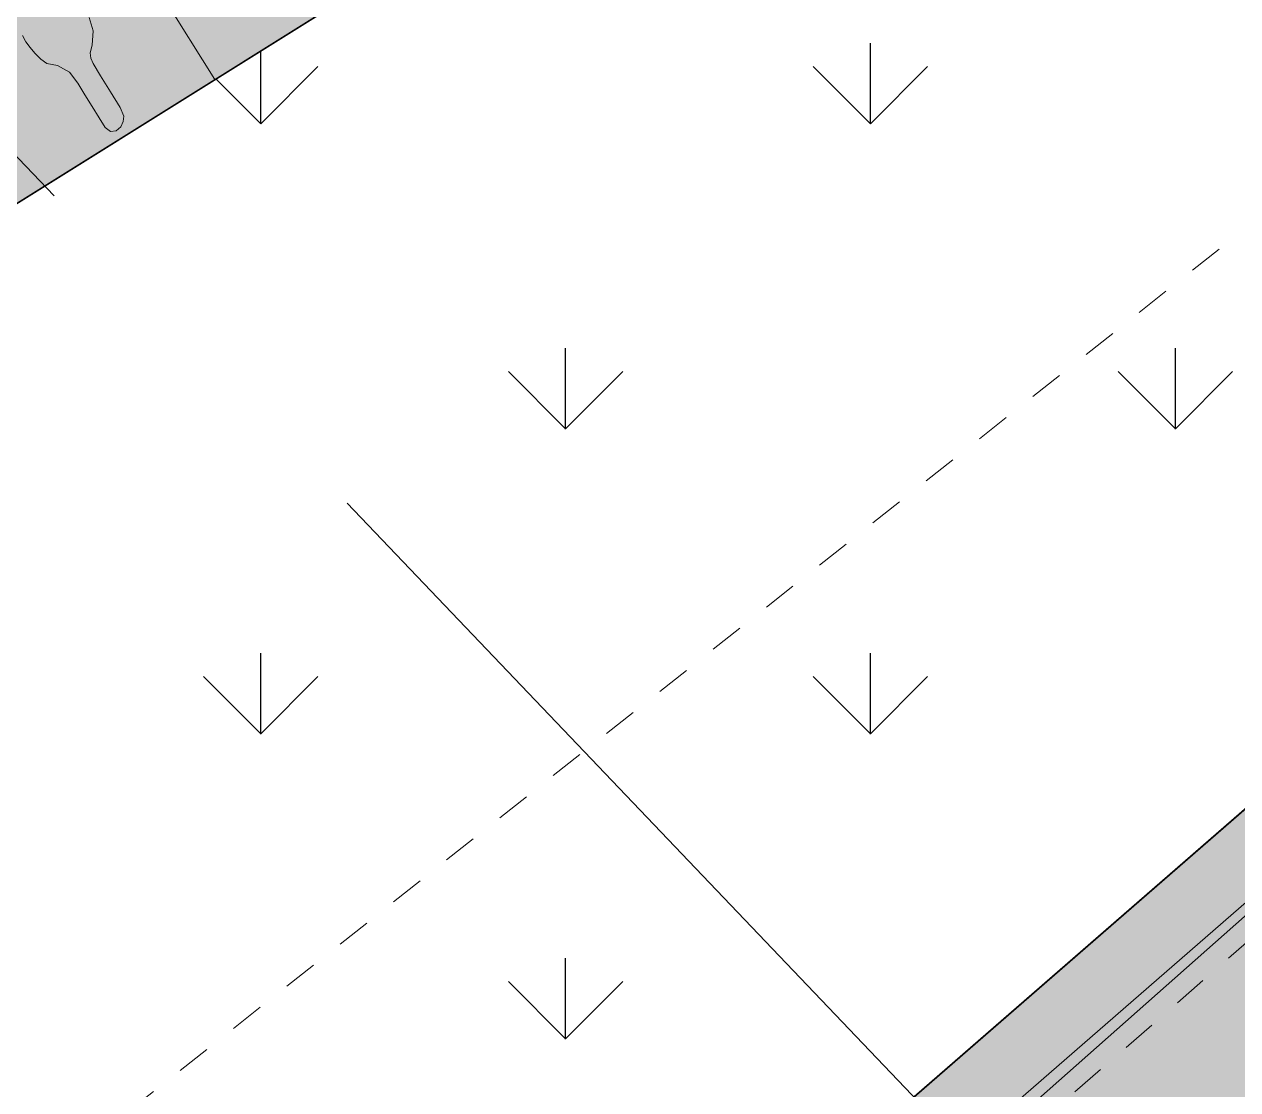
# Model space of a CAD drawing. Header units: metres. Extents: x 507649 to 508899, y 6966965 to 6967377.
# Drawn here: x 507755.558 to 507759.132, y 6967248.046 to 6967251.183 of the extents above; entities that cross this region are included whole.
import ezdxf

# ---------------------------------------------------------------- set-up
doc = ezdxf.new("R2010")
doc.units = ezdxf.units.M
for name, pattern in [('CENTER2', [10, 6.25, -1.25, 1.25, -1.25]), ('Grid Line', [2.1, 1.2, -0.3, 0.3, -0.3]), ('Overhead', [0.004, 0.0025, -0.0015])]:
    doc.linetypes.add(name, pattern=pattern)
doc.layers.get('DEFPOINTS').update_dxf_attribs({"color": 11})
for name, color, linetype, lineweight in [('A-DETL-GENF', 252, 'Continuous', 5), ('A-FLOR', 252, 'Continuous', 5), ('A-FLOR-OVHD', 252, 'Overhead', 5), ('A-WALL', 252, 'Continuous', 5)]:
    doc.layers.add(name, color=color, linetype=linetype, lineweight=lineweight)
for name, color, linetype in [('C_ARCH_BUILDING_OUTLINE', 5, 'Continuous'), ('C_TEXT_2.5', 7, 'Continuous'), ('HATCH_LANDSCAPE', 1, 'Continuous'), ('PAV_CREST SAG', 2, 'Continuous')]:
    doc.layers.add(name, color=color, linetype=linetype)
doc.layers.add('C_HATCH_PR_BUILDING', color=7, linetype='Continuous', true_color=0xffffff)
doc.layers.add('HATCH_PAVEMENT_FOOTPATH', color=7, linetype='Continuous', true_color=0xffe8a3)
doc.layers.add('defpoints_hatch_bdy', color=47, linetype='Continuous', plot=False)
doc.layers.add('S-GRID', color=47, linetype='Continuous', lineweight=5, plot=False)

# ---------------------------------------------------------------- blocks, each defined once
blk = doc.blocks.new('XD_HATCH')
at = {"layer": 'C_HATCH_PR_BUILDING'}
h = blk.add_hatch(color=256, dxfattribs=at)
h.dxf.hatch_style = 1
h.paths.add_polyline_path([(507766.7115, 6967255.4419), (507736.5225, 6967229.2026), (507736.7065, 6967228.9886), (507736.6866, 6967228.9713), (507782.5664, 6967176.2259), (507795.6608, 6967161.1606), (507797.004, 6967162.3282), (507817.315, 6967142.7075), (507816.1899, 6967141.3183), (507902.111, 6967071.7319), (507911.8012, 6967083.7195), (507919.9177, 6967093.7604), (507927.2652, 6967102.8327), (507888.2111, 6967134.4624), (507891.1024, 6967138.2676), (507841.6235, 6967217.7421), (507824.7665, 6967203.095), (507829.3108, 6967190.6071), (507825.7524, 6967187.5143), (507795.4936, 6967222.4037)])
at = {"layer": 'HATCH_LANDSCAPE', "ltscale": 0.5}
h = blk.add_hatch(dxfattribs=at)
h.set_pattern_fill('GRASS', color=256, scale=0.05)
h.paths.add_polyline_path([(507765.6876, 6967256.9979), (507766.7115, 6967255.4419), (507751.6164, 6967242.3217), (507748.7956, 6967245.5671), (507737.8253, 6967236.032), (507740.6461, 6967232.7866), (507736.5214, 6967229.2015), (507736.2584, 6967228.8951), (507736.0784, 6967229.1466), (507735.8162, 6967229.5596), (507735.5842, 6967229.9902), (507735.3834, 6967230.4363), (507735.2151, 6967230.8956), (507735.1947, 6967230.9601), (507735.1169, 6967231.2239), (507735.0799, 6967231.3658), (507734.9786, 6967231.8443), (507734.9118, 6967232.3289), (507734.8797, 6967232.8171), (507734.8803, 6967233.246), (507734.8828, 6967233.3062), (507734.9203, 6967233.7944), (507734.9896, 6967234.2792), (507735.0933, 6967234.7572), (507735.1745, 6967235.0486), (507735.231, 6967235.2266), (507735.4019, 6967235.6849), (507735.5476, 6967236.0122), (507735.6051, 6967236.1298), (507735.6577, 6967236.2326), (507735.8387, 6967236.5602), (507736.1023, 6967236.972), (507736.3513, 6967237.3085), (507736.3954, 6967237.3633), (507736.7158, 6967237.7327), (507737.0357, 6967238.0527), (507737.0624, 6967238.0775), (507737.2362, 6967238.2327), (507737.8116, 6967238.7328), (507738.189, 6967239.0609), (507738.5664, 6967239.3889), (507738.9437, 6967239.7169), (507739.3211, 6967240.0449), (507739.6985, 6967240.3729), (507739.8922, 6967240.5412), (507740.4538, 6967241.028), (507740.8316, 6967241.3555), (507741.2094, 6967241.683), (507741.5872, 6967242.0104), (507741.9651, 6967242.3379), (507742.3429, 6967242.6654), (507742.7207, 6967242.9929), (507743.0985, 6967243.3204), (507743.4764, 6967243.6479), (507743.8542, 6967243.9754), (507744.232, 6967244.3028), (507744.6098, 6967244.6303), (507744.9877, 6967244.9578), (507745.3655, 6967245.2853), (507745.7433, 6967245.6128), (507746.1211, 6967245.9403), (507746.499, 6967246.2678), (507746.8768, 6967246.5953), (507747.2546, 6967246.9227), (507747.6324, 6967247.2502), (507748.0103, 6967247.5777), (507748.3881, 6967247.9052), (507748.7659, 6967248.2327), (507749.1437, 6967248.5602), (507749.5216, 6967248.8877), (507749.8994, 6967249.2152), (507750.2772, 6967249.5426), (507750.655, 6967249.8701), (507750.8401, 6967250.0329), (507750.9252, 6967249.8972), (507751.8789, 6967248.3707), (507765.4483, 6967256.8484)])
at = {"layer": 'HATCH_PAVEMENT_FOOTPATH'}
h = blk.add_hatch(color=256, dxfattribs=at)
h.dxf.hatch_style = 1
h.paths.add_polyline_path([(507751.8789, 6967248.3707), (507750.8192, 6967250.0668), (507764.199, 6967258.2482), (507768.6503, 6967260.7366), (507768.8747, 6967259.5551), (507765.4333, 6967257.405), (507765.6876, 6967256.9979)])
at = {"elevation": 4.784}
blk.add_lwpolyline([(507748.3881, 6967247.9052), (507748.7659, 6967248.2327), (507749.1437, 6967248.5602), (507749.5216, 6967248.8877), (507749.8994, 6967249.2152), (507750.2772, 6967249.5426), (507750.655, 6967249.8701), (507750.8401, 6967250.0329), (507750.9252, 6967249.8972), (507751.8789, 6967248.3707), (507765.4483, 6967256.8484), (507765.4746, 6967256.8649), (507766.7115, 6967255.4419), (507751.6164, 6967242.3217)], dxfattribs=at)
at = {"layer": 'defpoints_hatch_bdy', "color": 4}
blk.add_lwpolyline([(507751.8789, 6967248.3707), (507750.8192, 6967250.0668), (507764.6279, 6967258.6941), (507765.6876, 6967256.9979)], close=True, dxfattribs=at)
blk = doc.blocks.new('25027_BNP_Skygate Play-Sheet - 000101 - SITE PLAN')
at = {"layer": 'A-DETL-GENF'}
for p, q in [((-2228660.93, 4024829.49), (-2228681.16, 4024820.84)), ((-2228637.16, 4024834.61), (-2228660.93, 4024829.49)), ((-2228615.39, 4024838.04), (-2228637.16, 4024834.61)), ((-2228594.08, 4024839.02), (-2228615.39, 4024838.04)), ((-2228572.64, 4024838.02), (-2228594.08, 4024839.02)), ((-2228702.67, 4024797.25), (-2228738.42, 4024778.04)), ((-2228681.16, 4024820.84), (-2228702.67, 4024797.25)), ((-2228950.26, 4024767.49), (-2228957.71, 4024752.49)), ((-2228932.33, 4024774.64), (-2228950.26, 4024767.49)), ((-2228898.52, 4024774.39), (-2228932.33, 4024774.64)), ((-2228858.91, 4024774.39), (-2228898.52, 4024774.39)), ((-2228819.3, 4024774.61), (-2228858.91, 4024774.39)), ((-2228778.38, 4024774.15), (-2228819.3, 4024774.61)), ((-2228738.42, 4024778.04), (-2228778.38, 4024774.15)), ((-2228957.71, 4024752.49), (-2228954.86, 4024734.63)), ((-2228954.86, 4024734.63), (-2228945.39, 4024720.87)), ((-2228945.39, 4024720.87), (-2228932.38, 4024710.37)), ((-2228932.38, 4024710.37), (-2228905.63, 4024706.68)), ((-2228905.63, 4024706.68), (-2228850.85, 4024705.83)), ((-2228850.85, 4024705.83), (-2228796, 4024705.94)), ((-2228796, 4024705.94), (-2228753.18, 4024705)), ((-2228753.18, 4024705), (-2228736.55, 4024702.12)), ((-2228736.55, 4024702.12), (-2228721.5, 4024696.02)), ((-2228721.5, 4024696.02), (-2228705.71, 4024679.15)), ((-2228705.71, 4024679.15), (-2228671.74, 4024654.05)), ((-2228671.74, 4024654.05), (-2228632.38, 4024643.35))]:
    blk.add_line(p, q, dxfattribs=at)
at = {"layer": 'A-FLOR'}
for p, q in [((-2228983.37, 4029426.11), (-2228983.37, 4013143.92)), ((-2228983.37, 4024426.11), (-2228983.37, 4025426.11)), ((-2227183.37, 4024426.11), (-2228983.37, 4024426.11)), ((-2228983.37, 4023426.11), (-2228983.37, 4024426.11)), ((-2228983.37, 4024426.11), (-2227183.37, 4024426.11))]:
    blk.add_line(p, q, dxfattribs=at)
at = {"layer": 'A-FLOR-OVHD'}
blk.add_line((-2229984.83, 4013236.39), (-2232185.84, 4033132.03), dxfattribs=at)
at = {"layer": 'A-WALL'}
for p, q in [((-2231072.79, 4013198.72), (-2237289.74, 4052449.7)), ((-2233972.07, 4032839.47), (-2232413.16, 4022997.18))]:
    blk.add_line(p, q, dxfattribs=at)
at = {"layer": 'S-GRID', "linetype": 'Grid Line'}
blk.add_line((-2229896.36, 4005189.76), (-2243808.06, 4093021.55), dxfattribs=at)
blk = doc.blocks.new('XE_ARCH')
at = {"xscale": 0.001, "yscale": 0.001, "zscale": 0.001, "rotation": 121.996}
blk.add_blockref('25027_BNP_Skygate Play-Sheet - 000101 - SITE PLAN', (509988.1258, 6971273.7702), dxfattribs=at)
at = {"layer": 'DEFPOINTS'}
blk.add_lwpolyline([(507766.7127, 6967255.4428), (507736.5225, 6967229.2026), (507795.6614, 6967161.1614), (507797.0047, 6967162.3289), (507817.3155, 6967142.7081), (507816.1904, 6967141.3189), (507902.0841, 6967071.7407), (507927.2653, 6967102.8324), (507888.2115, 6967134.4625), (507891.2843, 6967138.2566), (507841.6355, 6967217.752), (507824.7674, 6967203.0956), (507829.2813, 6967190.6909), (507825.6989, 6967187.5773), (507766.7127, 6967255.4428)], dxfattribs=at)
blk = doc.blocks.new('XD_DESIGN BASE_1')
at = {"layer": 'C_ARCH_BUILDING_OUTLINE', "elevation": 5.24}
blk.add_lwpolyline([(507902.0949, 6967072.0717), (507919.6667, 6967093.7873), (507918.6255, 6967094.6306), (507925.8995, 6967103.612), (507888.0084, 6967134.4331), (507891.1024, 6967138.2676), (507841.5569, 6967217.4825), (507824.9404, 6967203.0501), (507829.4941, 6967190.5359), (507825.6755, 6967187.2156), (507825.5607, 6967187.3476), (507766.6967, 6967255.2303), (507751.8282, 6967242.0777), (507736.7831, 6967229.129), (507754.4299, 6967208.8413), (507781.9748, 6967177.1352), (507795.7541, 6967161.4405), (507797.0645, 6967162.5794), (507797.2882, 6967162.4069), (507817.6589, 6967142.7285), (507816.5471, 6967141.3558), (507902.0949, 6967072.0717)], dxfattribs=at)
at = {"layer": 'C_ARCH_BUILDING_OUTLINE'}
blk.add_polyline3d([(507784.7351, 6967234.7817, 5.19), (507781.7174, 6967238.2535, 5.19), (507781.6689, 6967238.3094, 5.25), (507780.4579, 6967239.7027, 5.25), (507780.4054, 6967239.763, 5.19), (507774.8293, 6967246.1784, 5.19), (507774.7807, 6967246.2343, 5.205), (507773.5698, 6967247.6276, 5.205), (507773.5173, 6967247.6879, 5.19), (507771.9681, 6967249.4826, 5.1018), (507770.9588, 6967250.6315, 5.0407), (507769.9963, 6967251.7313, 4.9822), (507768.8076, 6967253.0988, 4.9641), (507768.2426, 6967253.7489, 4.9296), (507768.2086, 6967253.7194, 4.9296), (507766.9739, 6967255.1399, 4.8544), (507766.7115, 6967255.4419, 4.8384), (507751.6164, 6967242.3217, 5), (507740.6461, 6967232.7866, 5), (507736.5214, 6967229.2015, 5.19), (507736.7065, 6967228.9886, 5.19), (507736.6866, 6967228.9713, 5.19), (507745.1455, 6967219.2793, 5.19)], dxfattribs=at)
at = {"layer": 'PAV_CREST SAG'}
blk.add_polyline3d([(507750.8499, 6967250.039, 4.7508), (507750.9252, 6967249.8972, 4.7524), (507751.8789, 6967248.3707, 4.7704), (507765.4483, 6967256.8484, 4.8152), (507765.4746, 6967256.8649, 4.8118), (507765.6876, 6967256.9979, 4.784)], dxfattribs=at)

msp = doc.modelspace()

# ---------------------------------------------------------------- linework, layer by layer
at = {"layer": 'C_TEXT_2.5', "color": 1, "linetype": 'CENTER2', "lineweight": -3, "flags": 128}
msp.add_lwpolyline([(507749.6034, 6967257.006), (507926.0647, 6967072.1925)], dxfattribs=at)

# ---------------------------------------------------------------- block references
at = {"layer": 'C_TEXT_2.5'}
msp.add_blockref('XD_HATCH', (0, 0), dxfattribs=at)

# ---------------------------------------------------------------- next in the draw order: block references
msp.add_blockref('XE_ARCH', (0, 0), dxfattribs=at)

# ---------------------------------------------------------------- next in the draw order: block references
msp.add_blockref('XD_DESIGN BASE_1', (0, 0), dxfattribs=at)

doc.saveas('drawing.dxf')
